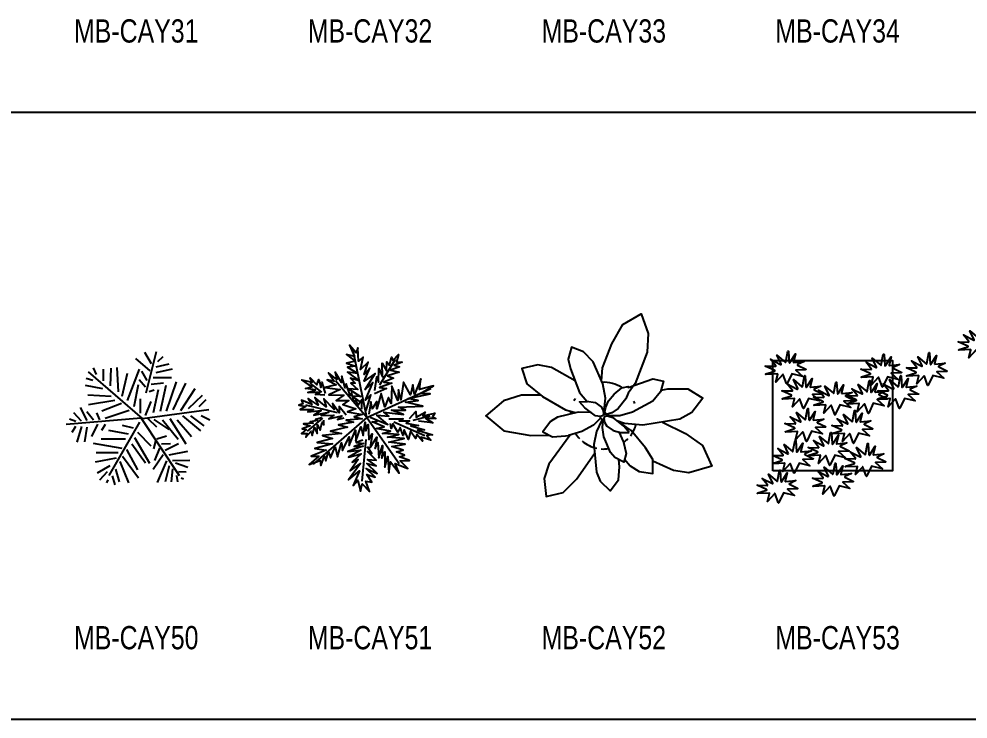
# Model space of a CAD drawing. Header units: millimetres. Extents: x 21129 to 2803301, y -510327 to 166837.
# Drawn here: x 263721 to 280040, y -129083 to -117037 of the extents above; entities that cross this region are included whole.
import ezdxf
from ezdxf.enums import TextEntityAlignment as Align

# ---------------------------------------------------------------- set-up
doc = ezdxf.new("R2010")
doc.units = ezdxf.units.MM
doc.layers.add('....13_TNT_F_TREE', color=76, linetype='Continuous', transparency=0.5)
doc.layers.add('....20_TNT_N_TEXT', color=9, linetype='Continuous')
doc.styles.add('.TNT_A_TXT_3_NOTE', font='uromans.shx', dxfattribs={"width": 0.8})

# ---------------------------------------------------------------- blocks, each defined once
blk = doc.blocks.new('mb-cay52')
for points in [[(-20.2, 301), (-10.1, 410.4), (69.3, 617.1), (164.4, 785.1), (322.1, 876.4), (381.1, 707.9), (373.7, 545.4), (268.7, 276), (210.5, 193.7), (190.7, 146.1), (122.1, 61.7), (70, 24.5), (21, 10.5), (10.5, 14), (7, 21), (17.5, 73.5), (40.7, 126.6), (89.6, 185.2), (153.6, 240.7), (210, 252), (210, 242.4), (421.7, 316.8), (514.5, 297.5), (487.2, 203.8), (420.2, 125.7), (247.9, 28.7), (136.5, 0), (38.5, 0), (-2.3, 40.8), (3.5, 45.5), (14, 150.5), (-8.6, 274.9), (-92.2, 462.9), (-173.9, 548.6), (-276.5, 588), (-306.4, 487.2), (-285.8, 402.8), (-209.1, 200.7), (-146.2, 124.1), (-74.8, 112.2), (-21.8, 75.1), (-7, 45.5), (-3.5, 14), (-7, 3.5), (-10.5, 0), (-31.5, -7), (-72, -0.2), (-162.8, 67.8), (-210, 119), (-139.1, 122.9)], [(-247, 300.5), (-448.6, 415.1), (-568.5, 437.8), (-703.5, 406), (-661.1, 274.9), (-527.3, 164.5), (-329.4, 50.6), (-243, 25.9)], [(-541.1, 175.9), (-707.4, 177.7), (-861.8, 127.4), (-1013.1, -2.3), (-860.9, -129.8), (-628.1, -170.3), (-469, -168)], [(491.7, 219.4), (551.2, 231), (721.7, 231), (850.5, 150.5), (757.7, 28.2), (653, -30), (335.7, -82.9), (178.5, -66.5), (112.7, -43.3)], [(-106.6, 25.7), (-115.5, 28), (-220.1, 31.5), (-399.4, -12), (-459.4, -51), (-525, -140), (-440.5, -182.3), (-292.3, -169.6), (-473, -418.1), (-514.2, -541.6), (-497, -696.5), (-350.2, -661.7), (-235.9, -547.4), (-78.8, -324.9)], [(-14.6, -42.7), (-17.5, -28), (-32.8, -25.8), (-87.5, -80.5), (-189.2, -137), (-304.4, -170.6)], [(129.6, -140.3), (170.6, -226.7), (191.8, -325.8), (171.5, -399), (96.1, -361.3), (57.9, -317.2), (0.5, -181.8), (-10.5, -101.5), (-4.2, -38.3), (-21, -45.5), (-63, -136.5), (-86.5, -247.5), (-62.7, -485.6), (-31.9, -563.9), (56, -647.5), (126, -552.8), (134, -440.9), (130, -378.2)], [(-28, -21), (-28, -7)], [(178.5, -373.8), (226.1, -430.6), (302.7, -479.6), (420, -497), (420, -375.8), (359.3, -276.5), (235.2, -127.5), (133, -56), (124.9, -53)], [(505.3, -54.6), (703.5, -154.6), (849.4, -257.6), (930.1, -435.3), (731.4, -491.5), (600.4, -473.1), (420, -390.8)]]:
    blk.add_lwpolyline(points)
blk.add_lwpolyline([(217, -143.5), (171.2, -90), (85.5, -21.5), (31.5, -3.5), (7, -7), (0, -24.5), (7, -56), (25.4, -89.1), (80.1, -128.9), (143.5, -143.5)], close=True)
for major_axis, start_param, end_param in [((-202.9, 202.9), -1.358595, -0.729477), ((202.9, 202.9), 1.819647, 1.898101), ((202.9, 202.9), 5.868937, 5.947391), ((-202.9, 202.9), 0.653356, 0.731809), ((-202.9, 202.9), 3.281712, 3.656404), ((-202.9, 202.9), 1.346387, 1.545962), ((-202.9, 202.9), 1.654884, 2.140886), ((-202.9, 202.9), 2.995946, 3.166341), ((202.9, 202.9), 3.844695, 4.079705)]:
    blk.add_ellipse((0, 0), major_axis=major_axis, ratio=1, start_param=start_param, end_param=end_param)
blk = doc.blocks.new('mb-cay53')
for points in [[(749.4, 959.5), (721.6, 1035.4, 0.561044), (716.5, 1036.3), (655.8, 970.4), (673.5, 1038.2, 0.507897), (670.5, 1042), (573.6, 1036.8, -0.882349), (572.6, 1042.7), (648.3, 1066.3, 0.688057), (648.7, 1071.9), (566.3, 1109.5), (654.8, 1107.4, 0.641), (657.2, 1112.3), (611.6, 1168), (698.7, 1123.5, 0.718309), (702.8, 1127.5), (665.7, 1204.4), (738, 1143.7, 0.572307), (742.9, 1145.4), (760.5, 1236.5, -0.880118), (766.4, 1236.2), (772.6, 1140.9, 0.721653), (778.1, 1139.5), (826.7, 1214.3), (809.2, 1143.4, 0.517466), (812.4, 1139.7), (900.8, 1148.4), (844.8, 1122.3, 0.634308), (844.8, 1116.8), (914.4, 1083.7, -0.786352), (913.2, 1078), (828.1, 1075.3), (888.5, 1020.8), (795, 1043.3), (755, 959.2, -0.664267), (749.4, 959.5, 0.664267), (755, 959.2)], [(-910.2, 750.3), (-938.1, 826.2, 0.561044), (-943.1, 827.2), (-1003.8, 761.3), (-986.1, 829, 0.507897), (-989.1, 832.8), (-1086, 827.6, -0.882349), (-1087, 833.5), (-1011.3, 857.2, 0.688057), (-1010.9, 862.7), (-1093.3, 900.3), (-1004.8, 898.3, 0.641), (-1002.4, 903.2), (-1048, 958.8), (-960.9, 914.3, 0.718309), (-956.9, 918.3), (-993.9, 995.3), (-921.6, 934.5, 0.572307), (-916.7, 936.2), (-899.2, 1027.4, -0.880118), (-893.2, 1027), (-887.1, 931.8, 0.721653), (-881.6, 930.3), (-832.9, 1005.1), (-850.4, 934.2, 0.517466), (-847.2, 930.5), (-758.8, 939.2), (-814.8, 913.1, 0.634308), (-814.8, 907.7), (-745.2, 874.5, -0.786352), (-746.4, 868.8), (-831.5, 866.1), (-771.1, 811.6), (-864.6, 834.1), (-904.7, 750, -0.664267), (-910.2, 750.3, 0.664267), (-904.7, 750)], [(-89.2, 724.2), (-117.1, 800.1, 0.561044), (-122.1, 801.1), (-182.9, 735.2), (-165.1, 803, 0.507897), (-168.2, 806.7), (-265, 801.6, -0.882349), (-266.1, 807.5), (-190.3, 831.1, 0.688057), (-190, 836.7), (-272.3, 874.3), (-183.9, 872.2, 0.641), (-181.5, 877.1), (-227, 932.8), (-140, 888.3, 0.718309), (-135.9, 892.2), (-172.9, 969.2), (-100.6, 908.5, 0.572307), (-95.7, 910.2), (-78.2, 1001.3, -0.880118), (-72.3, 1000.9), (-66.1, 905.7, 0.721653), (-60.6, 904.3), (-12, 979), (-29.4, 908.2, 0.517466), (-26.2, 904.5), (62.2, 913.2), (6.2, 887, 0.634308), (6.1, 881.6), (75.7, 848.5, -0.786352), (74.5, 842.8), (-10.5, 840.1), (49.8, 785.5), (-43.7, 808.1), (-83.7, 724, -0.664267), (-89.2, 724.2, 0.664267), (-83.7, 724)], [(302.8, 736.3), (274.9, 812.2, 0.561044), (269.9, 813.2), (209.1, 747.2), (226.9, 815, 0.507897), (223.8, 818.8), (127, 813.6, -0.882349), (125.9, 819.5), (201.6, 843.1, 0.688057), (202, 848.7), (119.7, 886.3), (208.1, 884.3, 0.641), (210.5, 889.2), (164.9, 944.8), (252, 900.3, 0.718309), (256.1, 904.3), (219.1, 981.2), (291.4, 920.5, 0.572307), (296.2, 922.2), (313.8, 1013.3, -0.880118), (319.7, 1013), (325.9, 917.7, 0.721653), (331.4, 916.3), (380, 991.1), (362.6, 920.2, 0.517466), (365.8, 916.5), (454.2, 925.2), (398.1, 899.1, 0.634308), (398.1, 893.6), (467.7, 860.5, -0.786352), (466.5, 854.8), (381.4, 852.1), (441.8, 797.6), (348.3, 820.1), (308.3, 736, -0.664267), (302.8, 736.3, 0.664267), (308.3, 736)], [(-766.8, 538.7), (-794.7, 614.6, 0.561044), (-799.7, 615.6), (-860.5, 549.6), (-842.7, 617.4, 0.507897), (-845.8, 621.2), (-942.6, 616, -0.882349), (-943.7, 621.9), (-868, 645.5, 0.688057), (-867.6, 651.1), (-949.9, 688.7), (-861.5, 686.7, 0.641), (-859.1, 691.6), (-904.7, 747.2), (-817.6, 702.7, 0.718309), (-813.5, 706.7), (-850.5, 783.6), (-778.2, 722.9, 0.572307), (-773.4, 724.6), (-755.8, 815.7, -0.880118), (-749.9, 815.4), (-743.7, 720.1, 0.721653), (-738.2, 718.7), (-689.6, 793.5), (-707, 722.6, 0.517466), (-703.8, 718.9), (-615.4, 727.6), (-671.5, 701.5, 0.634308), (-671.5, 696), (-601.9, 662.9, -0.786352), (-603.1, 657.2), (-688.2, 654.5), (-627.8, 600), (-721.3, 622.5), (-761.3, 538.4, -0.664267), (-766.8, 538.7, 0.664267), (-761.3, 538.4)], [(57.4, 538.7), (29.5, 614.6, 0.561044), (24.5, 615.6), (-36.3, 549.6), (-18.5, 617.4, 0.507897), (-21.6, 621.2), (-118.4, 616, -0.882349), (-119.5, 621.9), (-43.7, 645.5, 0.688057), (-43.4, 651.1), (-125.7, 688.7), (-37.3, 686.7, 0.641), (-34.9, 691.6), (-80.4, 747.2), (6.6, 702.7, 0.718309), (10.7, 706.7), (-26.3, 783.6), (46, 722.9, 0.572307), (50.9, 724.6), (68.4, 815.7, -0.880118), (74.3, 815.4), (80.5, 720.1, 0.721653), (86, 718.7), (134.6, 793.5), (117.2, 722.6, 0.517466), (120.4, 718.9), (208.8, 727.6), (152.8, 701.5, 0.634308), (152.7, 696), (222.3, 662.9, -0.786352), (221.1, 657.2), (136.1, 654.5), (196.4, 600), (102.9, 622.5), (62.9, 538.4, -0.664267), (57.4, 538.7, 0.664267), (62.9, 538.4)], [(-496.4, 483.3), (-524.3, 559.2, 0.561044), (-529.3, 560.2), (-590.1, 494.3), (-572.3, 562.1, 0.507897), (-575.4, 565.8), (-672.2, 560.7, -0.882349), (-673.3, 566.5), (-597.6, 590.2, 0.688057), (-597.2, 595.8), (-679.5, 633.4), (-591.1, 631.3, 0.641), (-588.7, 636.2), (-634.3, 691.9), (-547.2, 647.4, 0.718309), (-543.1, 651.3), (-580.1, 728.3), (-507.8, 667.6, 0.572307), (-503, 669.3), (-485.4, 760.4, -0.880118), (-479.5, 760), (-473.3, 664.8, 0.721653), (-467.8, 663.4), (-419.2, 738.1), (-436.6, 667.3, 0.517466), (-433.4, 663.6), (-345, 672.3), (-401.1, 646.1, 0.634308), (-401.1, 640.7), (-331.5, 607.6, -0.786352), (-332.7, 601.9), (-417.8, 599.2), (-357.4, 544.6), (-450.9, 567.1), (-490.9, 483.1, -0.664267), (-496.4, 483.3, 0.664267), (-490.9, 483.1)], [(-209.8, 496.4), (-237.6, 572.2, 0.561044), (-242.7, 573.2), (-303.4, 507.3), (-285.7, 575.1, 0.507897), (-288.7, 578.8), (-385.6, 573.7, -0.882349), (-386.6, 579.6), (-310.9, 603.2, 0.688057), (-310.5, 608.8), (-392.9, 646.4), (-304.4, 644.3, 0.641), (-302, 649.2), (-347.6, 704.9), (-260.5, 660.4, 0.718309), (-256.4, 664.3), (-293.5, 741.3), (-221.1, 680.6, 0.572307), (-216.3, 682.3), (-198.7, 773.4, -0.880118), (-192.8, 773), (-186.6, 677.8, 0.721653), (-181.1, 676.4), (-132.5, 751.1), (-150, 680.3, 0.517466), (-146.7, 676.6), (-58.4, 685.3), (-114.4, 659.2, 0.634308), (-114.4, 653.7), (-44.8, 620.6, -0.786352), (-46, 614.9), (-131.1, 612.2), (-70.7, 557.7), (-164.2, 580.2), (-204.2, 496.1, -0.664267), (-209.8, 496.4, 0.664267), (-204.2, 496.1)], [(-740.8, 255.4), (-768.7, 331.3, 0.561044), (-773.7, 332.3), (-834.4, 266.4), (-816.7, 334.2, 0.507897), (-819.7, 337.9), (-916.6, 332.8, -0.882349), (-917.6, 338.6), (-841.9, 362.3, 0.688057), (-841.5, 367.9), (-923.9, 405.5), (-835.4, 403.4, 0.641), (-833, 408.3), (-878.6, 464), (-791.5, 419.5, 0.718309), (-787.5, 423.4), (-824.5, 500.4), (-752.2, 439.7, 0.572307), (-747.3, 441.4), (-729.7, 532.5, -0.880118), (-723.8, 532.1), (-717.7, 436.9, 0.721653), (-712.2, 435.5), (-663.5, 510.2), (-681, 439.4, 0.517466), (-677.8, 435.7), (-589.4, 444.4), (-645.4, 418.2, 0.634308), (-645.4, 412.8), (-575.8, 379.7, -0.786352), (-577, 374), (-662.1, 371.3), (-601.7, 316.7), (-695.2, 339.2), (-735.3, 255.2, -0.664267), (-740.8, 255.4, 0.664267), (-735.3, 255.2)], [(-336.8, 239.2), (-364.7, 315, 0.561044), (-369.7, 316), (-430.4, 250.1), (-412.7, 317.9, 0.507897), (-415.8, 321.6), (-512.6, 316.5, -0.882349), (-513.7, 322.4), (-437.9, 346, 0.688057), (-437.6, 351.6), (-519.9, 389.2), (-431.4, 387.1, 0.641), (-429.1, 392), (-474.6, 447.7), (-387.6, 403.2, 0.718309), (-383.5, 407.2), (-420.5, 484.1), (-348.2, 423.4, 0.572307), (-343.3, 425.1), (-325.8, 516.2, -0.880118), (-319.8, 515.9), (-313.7, 420.6, 0.721653), (-308.2, 419.2), (-259.6, 494), (-277, 423.1, 0.517466), (-273.8, 419.4), (-185.4, 428.1), (-241.4, 402, 0.634308), (-241.5, 396.5), (-171.9, 363.4, -0.786352), (-173, 357.7), (-258.1, 355), (-197.8, 300.5), (-291.3, 323), (-331.3, 238.9, -0.664267), (-336.8, 239.2, 0.664267), (-331.3, 238.9)], [(-542.1, 50.3), (-569.9, 126.2, 0.561044), (-575, 127.2), (-635.7, 61.3), (-617.9, 129.1, 0.507897), (-621, 132.8), (-717.8, 127.7, -0.882349), (-718.9, 133.5), (-643.2, 157.2, 0.688057), (-642.8, 162.8), (-725.2, 200.4), (-636.7, 198.3, 0.641), (-634.3, 203.2), (-679.9, 258.9), (-592.8, 214.4, 0.718309), (-588.7, 218.3), (-625.7, 295.3), (-553.4, 234.6, 0.572307), (-548.6, 236.3), (-531, 327.4, -0.880118), (-525.1, 327), (-518.9, 231.8, 0.721653), (-513.4, 230.4), (-464.8, 305.1), (-482.2, 234.3, 0.517466), (-479, 230.6), (-390.6, 239.3), (-446.7, 213.1, 0.634308), (-446.7, 207.7), (-377.1, 174.6, -0.786352), (-378.3, 168.9), (-463.4, 166.2), (-403, 111.6), (-496.5, 134.1), (-536.5, 50.1, -0.664267), (-542.1, 50.3, 0.664267), (-536.5, 50.1)], [(-848.3, -18), (-876.2, 57.9, 0.561044), (-881.2, 58.9), (-941.9, -7.1), (-924.2, 60.7, 0.507897), (-927.2, 64.5), (-1024.1, 59.3, -0.882349), (-1025.1, 65.2), (-949.4, 88.8, 0.688057), (-949, 94.4), (-1031.4, 132), (-942.9, 129.9, 0.641), (-940.5, 134.8), (-986.1, 190.5), (-899, 146, 0.718309), (-895, 150), (-932, 226.9), (-859.7, 166.2, 0.572307), (-854.8, 167.9), (-837.3, 259, -0.880118), (-831.3, 258.7), (-825.2, 163.4, 0.721653), (-819.7, 162), (-771, 236.8), (-788.5, 165.9, 0.517466), (-785.3, 162.2), (-696.9, 170.9), (-752.9, 144.8, 0.634308), (-752.9, 139.3), (-683.3, 106.2, -0.786352), (-684.5, 100.5), (-769.6, 97.8), (-709.2, 43.3), (-802.7, 65.8), (-842.8, -18.3, -0.664267), (-848.3, -18, 0.664267), (-842.8, -18.3)], [(-225.1, -44.9), (-253, 31, 0.561044), (-258, 32), (-318.8, -33.9), (-301, 33.8, 0.507897), (-304.1, 37.6), (-400.9, 32.4, -0.882349), (-402, 38.3), (-326.3, 62, 0.688057), (-325.9, 67.5), (-408.2, 105.1), (-319.8, 103.1, 0.641), (-317.4, 108), (-363, 163.6), (-275.9, 119.1, 0.718309), (-271.8, 123.1), (-308.8, 200.1), (-236.5, 139.3, 0.572307), (-231.7, 141.1), (-214.1, 232.2, -0.880118), (-208.2, 231.8), (-202, 136.6, 0.721653), (-196.5, 135.1), (-147.9, 209.9), (-165.3, 139.1, 0.517466), (-162.1, 135.3), (-73.7, 144), (-129.8, 117.9, 0.634308), (-129.8, 112.5), (-60.2, 79.3, -0.786352), (-61.4, 73.6), (-146.5, 70.9), (-86.1, 16.4), (-179.6, 38.9), (-219.6, -45.2, -0.664267), (-225.1, -44.9, 0.664267), (-219.6, -45.2)], [(-981.2, -274.4), (-1009.1, -198.5, 0.561044), (-1014.1, -197.5), (-1074.9, -263.4), (-1057.1, -195.6, 0.507897), (-1060.2, -191.9), (-1157, -197, -0.882349), (-1158.1, -191.2), (-1082.4, -167.5, 0.688057), (-1082, -161.9), (-1164.3, -124.3), (-1075.9, -126.4, 0.641), (-1073.5, -121.5), (-1119.1, -65.8), (-1032, -110.3, 0.718309), (-1027.9, -106.4), (-1064.9, -29.4), (-992.6, -90.1, 0.572307), (-987.8, -88.4), (-970.2, 2.7, -0.880118), (-964.3, 2.3), (-958.1, -92.9, 0.721653), (-952.6, -94.3), (-904, -19.6), (-921.4, -90.4, 0.517466), (-918.2, -94.1), (-829.8, -85.4), (-885.9, -111.6, 0.634308), (-885.9, -117), (-816.3, -150.1, -0.786352), (-817.5, -155.8), (-902.6, -158.5), (-842.2, -213.1), (-935.7, -190.6), (-975.7, -274.6, -0.664267), (-981.2, -274.4, 0.664267), (-975.7, -274.6)], [(-504.1, -213.5), (-532, -137.6, 0.561044), (-537, -136.6), (-597.7, -202.5), (-580, -134.8, 0.507897), (-583.1, -131), (-679.9, -136.1, -0.882349), (-681, -130.3), (-605.2, -106.6, 0.688057), (-604.9, -101), (-687.2, -63.5), (-598.7, -65.5, 0.641), (-596.4, -60.6), (-641.9, -5), (-554.9, -49.5, 0.718309), (-550.8, -45.5), (-587.8, 31.5), (-515.5, -29.3, 0.572307), (-510.6, -27.5), (-493.1, 63.6, -0.880118), (-487.1, 63.2), (-481, -32, 0.721653), (-475.5, -33.5), (-426.9, 41.3), (-444.3, -29.5, 0.517466), (-441.1, -33.2), (-352.7, -24.6), (-408.7, -50.7, 0.634308), (-408.7, -56.1), (-339.1, -89.2, -0.786352), (-340.3, -95), (-425.4, -97.7), (-365.1, -152.2), (-458.6, -129.7), (-498.6, -213.8, -0.664267), (-504.1, -213.5, 0.664267), (-498.6, -213.8)]]:
    blk.add_lwpolyline(points, format="xyb")
blk.add_lwpolyline([(-1026.9, 0), (-1026.9, 947.3), (0, 947.3), (0, 0)], close=True)
blk = doc.blocks.new('mb-cay51')
at = {"color": 0, "linetype": 'ByBlock'}
for p, q in [((-27, -15), (-148.4, 575.2)), ((83.3, 265.7), (219, 485.2)), ((-415.2, 203.2), (-515.8, 280.9)), ((-27, -15), (-296.3, 299.2)), ((-27, -15), (522.3, 233.7)), ((-279.5, 24.8), (-550.9, 90.4)), ((-407.6, -20.9), (-540.2, -133.7)), ((-27, -15), (-489.9, -417.3)), ((-27, -15), (251, -412.7)), ((203.7, -52.9), (472, -171.8)), ((369.9, -37.7), (517.8, -2.6)), ((-35.6, -203.8), (-70.7, -563.6))]:
    blk.add_line(p, q, dxfattribs=at)
for points in [[(-32.6, 44.6), (7.1, 180.3), (-40.2, 133.1), (25.4, 284), (-43.2, 226.1), (45.2, 361.7), (-50.9, 296.2), (-0.6, 409), (-50.9, 354.1), (-17.3, 459.3), (-82.9, 396.8), (-60, 502), (-98.1, 470), (-105.7, 582.8), (-117.9, 540.1), (-175.9, 605.7), (-133.2, 509.6), (-203.3, 524.9), (-128.6, 470), (-203.3, 451.7), (-125.6, 427.3), (-194.2, 416.6), (-105.7, 361.7), (-194.2, 373.9), (-93.6, 299.2), (-168.3, 323.6), (-128.6, 280.9), (-163.7, 280.9), (-105.7, 226.1), (-186.5, 230.6), (-82.9, 165.1), (-153, 168.1), (-90.5, 122.4)], [(40.6, 215.4), (57.4, 334.3), (72.6, 288.6), (75.7, 404.4), (107.7, 334.3), (103.1, 451.7), (142.7, 384.6), (145.8, 462.4), (168.7, 434.9), (185.4, 502), (196.1, 474.6), (243.4, 524.9), (226.6, 462.4), (276.9, 459.3), (208.3, 434.9), (254, 419.7), (176.3, 392.2), (251, 373.9), (150.4, 341.9), (200.7, 323.6), (118.4, 288.6), (188.5, 280.9), (80.2, 241.3), (142.7, 233.7), (37.6, 188)], [(-389.3, 175.8), (-470.1, 183.4), (-430.5, 198.6), (-535.6, 198.6), (-470.1, 223), (-555.5, 233.7), (-500.6, 248.9), (-586, 308.4), (-497.5, 288.6), (-515.8, 326.7), (-457.9, 265.7), (-439.6, 311.4), (-422.8, 241.3), (-415.2, 288.6), (-384.7, 191)], [(-70.7, 55.3), (-70.7, 137.6), (-102.7, 90.4), (-121, 137.6), (-133.2, 110.2), (-160.6, 195.6), (-171.3, 172.7), (-206.4, 273.3), (-214, 238.3), (-241.4, 338.9), (-246, 284), (-299.4, 373.9), (-284.1, 311.4), (-357.3, 369.4), (-307, 296.2), (-369.5, 308.4), (-291.7, 265.7), (-389.3, 241.3), (-256.7, 226.1), (-354.2, 180.3), (-226.2, 175.8), (-291.7, 130), (-183.5, 130), (-233.8, 95), (-121, 59.9), (-194.2, 32.5), (-67.6, 9.6), (-136.2, -10.2), (-67.6, -28.5), (-206.4, -37.7), (-140.8, -56), (-271.9, -78.8), (-194.2, -98.7), (-339, -133.7), (-246, -153.5), (-407.6, -171.8), (-322.2, -196.2), (-454.9, -231.3), (-322.2, -242), (-473.1, -281.6), (-377.1, -296.8), (-505.2, -347.2), (-439.6, -347.2), (-523.5, -420.3), (-427.4, -385.3), (-422.8, -428), (-392.3, -347.2), (-380.2, -389.8), (-357.3, -312.1), (-339, -362.4), (-299.4, -269.4), (-279.5, -354.8), (-246, -234.3), (-236.9, -299.9), (-178.9, -181), (-178.9, -257.2), (-125.6, -126.1), (-121, -219.1), (-78.3, -95.6), (-60, -171.8), (-43.2, -56), (-35.6, -130.7), (-17.3, -75.8), (-9.7, -203.8), (17.7, -156.6), (2.5, -274), (57.4, -184), (45.2, -281.6), (68, -231.3), (75.7, -362.4), (107.7, -257.2), (100.1, -367), (126, -312.1), (126, -443.2), (153.4, -350.2), (161, -490.5), (176.3, -397.5), (251, -493.5), (215.9, -412.7), (324.2, -455.4), (258.6, -389.8), (339.4, -385.3), (254, -354.8), (296.7, -339.5), (226.6, -312.1), (286, -296.8), (188.5, -264.8), (301.3, -246.5), (161, -226.7), (293.7, -196.2), (150.4, -184), (246.4, -161.2), (107.7, -153.5), (176.3, -133.7), (52.8, -110.9), (122.9, -95.6), (17.7, -52.9), (65, -48.3)], [(2.5, -13.3), (153.4, -75.8), (57.4, 5), (161, -5.7), (118.4, 29.4), (289.1, 9.6), (185.4, 47.7), (304.3, 47.7), (243.4, 72.1), (455.3, 82.8), (304.3, 114.8), (412.6, 130), (328.7, 148.3), (517.8, 188), (432.4, 191), (545.2, 258.1), (424.8, 226.1), (437, 316), (382.1, 183.4), (366.8, 265.7), (347, 180.3), (289.1, 288.6), (266.2, 137.6), (243.4, 223), (238.8, 130), (188.5, 253.5), (180.9, 105.6), (158, 155.9), (126, 75.1), (95.5, 191), (57.4, 59.9), (57.4, 122.4), (17.7, 59.9), (7.1, 117.8), (-9.7, 12.6)], [(-206.4, 5), (-264.3, 79.7), (-264.3, 24.8), (-322.2, 105.6), (-307, 52.3), (-396.9, 145.3), (-377.1, 75.1), (-473.1, 155.9), (-447.2, 90.4), (-532.6, 148.3), (-500.6, 95), (-590.5, 133.1), (-578.3, 102.6), (-613.4, 90.4), (-550.9, 79.7), (-601.2, 52.3), (-485.3, 52.3), (-535.6, 32.5), (-419.8, 44.6), (-482.3, 5), (-354.2, 29.4), (-419.8, 2), (-311.6, 5), (-354.2, -28.5), (-241.4, -2.6), (-279.5, -33.1), (-221.6, -17.9)], [(339.4, -25.5), (394.3, 37), (397.3, -13.3), (475.1, 29.4), (455.3, -2.6), (555.9, 21.8), (537.6, -10.2), (565, -25.5), (479.6, -25.5), (540.6, -60.5), (417.1, -48.3)], [(-415.2, -17.9), (-470.1, -33.1), (-450.3, -40.7), (-515.8, -52.9), (-489.9, -63.6), (-570.7, -71.2), (-515.8, -88), (-582.9, -113.9), (-547.8, -118.5), (-590.5, -153.5), (-540.2, -153.5), (-550.9, -184), (-505.2, -133.7), (-497.5, -171.8), (-477.7, -103.2), (-454.9, -153.5), (-450.3, -78.8), (-427.4, -126.1), (-412.2, -56), (-396.9, -78.8), (-396.9, -37.7)], [(161, -28.5), (286, -28.5), (251, -45.3), (339.4, -45.3), (312, -63.6), (417.1, -83.4), (351.6, -88), (467.5, -121.5), (409.5, -126.1), (537.6, -164.2), (487.3, -171.8), (522.3, -211.5), (437, -184), (452.2, -219.1), (401.9, -161.2), (389.7, -196.2), (347, -133.7), (331.8, -203.8), (293.7, -121.5), (286, -171.8), (258.6, -103.2), (238.8, -141.3), (196.1, -71.2), (180.9, -110.9), (176.3, -68.2)], [(-63.1, -211.5), (-117.9, -231.3), (-55.4, -238.9), (-136.2, -264.8), (-60, -261.8), (-191.1, -307.5), (-78.3, -296.8), (-186.5, -357.8), (-75.3, -327.3), (-153, -400.5), (-102.7, -377.6), (-171.3, -475.2), (-82.9, -412.7), (-186.5, -551.4), (-90.5, -475.2), (-143.9, -601.7), (-105.7, -556), (-82.9, -649), (-67.6, -586.5), (-5.1, -653.6), (-35.6, -563.6), (14.7, -571.3), (-28, -505.7), (45.2, -528.6), (-32.6, -455.4), (60.4, -498.1), (-28, -412.7), (52.8, -432.5), (-20.4, -377.6), (52.8, -382.2), (-20.4, -307.5), (14.7, -324.3), (-20.4, -269.4)]]:
    blk.add_lwpolyline(points, dxfattribs=at)
blk = doc.blocks.new('mb-cay50')
at = {"color": 0, "linetype": 'ByBlock'}
for p, q in [((120.3, 386.1), (-4.7, 492.8)), ((132.5, 445.5), (73.1, 544.6)), ((85.2, 197), (175.2, 552.2)), ((184.3, 466.9), (231.6, 509.5)), ((-341.8, 354.7), (-366.2, 411.1)), ((-221.2, 258), (-216.6, 408.9)), ((-151.1, 204.6), (-164.8, 413.5)), ((170.6, 419.6), (281.9, 445.5)), ((55.2, -23.8), (-411.6, 376.1)), ((-282.2, 299.2), (-282.2, 399.8)), ((-122.1, 168.1), (-74.8, 366.2)), ((-74.8, 129.9), (28.8, 399.8)), ((94.4, 303.7), (47.1, 381.5)), ((144.7, 329.7), (303.3, 329.7)), ((170.6, 372.3), (312.4, 402.8)), ((-288.6, 230.9), (-434.9, 258.3)), ((-373.5, 302.4), (-429.9, 320.7)), ((-18.4, 78.1), (19.7, 267.2)), ((80.7, 244.3), (25.8, 308.3)), ((127.9, 270.2), (234.7, 282.4)), ((208.7, 40), (256, 262.6)), ((260.6, 40), (345.9, 290)), ((317, 49.2), (426.7, 280.9)), ((-216.6, 163.5), (-414.8, 177.2)), ((111.2, 209.2), (153.9, 222.9)), ((147.8, 26.3), (190.4, 224.5)), ((384.1, 44.6), (506, 233.6)), ((449.6, 62.9), (568.5, 177.2)), ((-183.1, 129.9), (-411.7, 93.4)), ((-126.7, 105.6), (-295.9, 38.5)), ((38, 21.7), (38, 143.7)), ((80.7, 1.9), (127.9, 120.8)), ((539.6, 78.1), (600.5, 139.1)), ((-471.2, -46.9), (-535.2, 24.8)), ((-421.8, -42.3), (-480.3, 69)), ((-367.3, -39.5), (-423.9, 33.9)), ((-312.8, -37.2), (-338.6, 24.8)), ((-61.1, 44.6), (-268.4, -25.5)), ((55.2, -23.8), (624.9, 53.7)), ((557.8, 1.9), (634.1, -36.2)), ((42.8, -21.9), (-603.8, -77.4)), ((-518.5, -51.5), (-574.9, -30.1)), ((-333.4, -73.4), (-385.8, -179.5)), ((-268.5, -75.9), (-299, -127.7)), ((27.2, -55.7), (-234.9, -513.4)), ((42.8, -21.9), (368.8, -514.9)), ((100.5, -25.5), (175.2, -97.2)), ((152.3, -31.6), (278.9, -120.1)), ((227, -36.2), (359.7, -200.9)), ((289.5, -25.5), (426.7, -243.5)), ((350.5, -36.2), (474, -178)), ((397.8, -2.7), (553.3, -130.7)), ((467.9, -2.7), (582.2, -88)), ((-523, -94.1), (-553.5, -146)), ((-471.2, -94.1), (-510.8, -226.8)), ((-423.9, -98.7), (-445.3, -223.7)), ((-65.7, -158.2), (-234.9, -126.2)), ((-23, -106.3), (-117.5, -83.5)), ((11.9, -141.7), (124.7, -259.1)), ((-122.1, -281.7), (-367.5, -239)), ((-93.1, -200.9), (-302, -200.9)), ((-36.7, -243.5), (80.7, -405.1)), ((-13.8, -187.1), (114.2, -409.7)), ((164.7, -219.2), (147.9, -284.7)), ((178.2, -198.8), (260.6, -172.9)), ((217.4, -242.3), (295.1, -239.3)), ((248.4, -295.4), (364.2, -240.5)), ((-155.6, -319.8), (-344.7, -319.8)), ((-84, -290.8), (10.5, -466.1)), ((201.1, -278.6), (158.4, -385.3)), ((281.9, -338.1), (445, -304.5)), ((-173.9, -367), (-353.8, -399)), ((-140.4, -394.5), (-65.7, -578.9)), ((-117.5, -347.2), (19.7, -536.2)), ((231.6, -338.1), (144.7, -463.1)), ((260.6, -389.9), (179.8, -574.4)), ((312.4, -385.3), (461.8, -382.3)), ((338.3, -406.7), (445, -441.7)), ((-225.8, -432.6), (-335.5, -493.6)), ((-250.1, -484.4), (-315.7, -556.1)), ((-178.5, -461.5), (-146.5, -569.8)), ((281.9, -432.6), (248.4, -569.8)), ((312.4, -458.5), (300.2, -569.8)), ((364.2, -479.8), (428.3, -484.4)), ((-245.6, -551.5), (-254.7, -578.9)), ((-207.5, -518), (-183.1, -594.2)), ((347.5, -514.9), (355.1, -569.8)), ((385.6, -536.2), (406.9, -543.9))]:
    blk.add_line(p, q, dxfattribs=at)

msp = doc.modelspace()

# ---------------------------------------------------------------- linework, layer by layer
at = {"layer": '....13_TNT_F_TREE'}
for p, q in [((221892.4, -118642.9), (305892.4, -118642.9)), ((221892.4, -129082.9), (305292.4, -129082.9))]:
    msp.add_line(p, q, dxfattribs=at)

# ---------------------------------------------------------------- block references
at = {"layer": '....13_TNT_F_TREE', "xscale": 2, "yscale": 2, "zscale": 2}
for name, p in [('mb-cay52', (273777.6, -123862.9)), ('mb-cay53', (278740.2, -124810.2)), ('mb-cay51', (269757.6, -123862.9)), ('mb-cay50', (265737.6, -123862.9))]:
    msp.add_blockref(name, p, dxfattribs=at)

# ---------------------------------------------------------------- texts
at = {"layer": '....20_TNT_N_TEXT', "style": '.TNT_A_TXT_3_NOTE', "width": 0.8}
for s, p in [('MB-CAY31', (265737.6, -117442.9)), ('MB-CAY32', (269757.6, -117442.9)), ('MB-CAY33', (273777.6, -117442.9)), ('MB-CAY34', (277797.6, -117442.9)), ('MB-CAY50', (265737.6, -127882.6)), ('MB-CAY51', (269757.6, -127882.6)), ('MB-CAY52', (273777.6, -127882.6)), ('MB-CAY53', (277797.6, -127882.6))]:
    msp.add_text(s, height=400, dxfattribs=at).set_placement(p, align=Align.CENTER)

doc.saveas('drawing.dxf')
